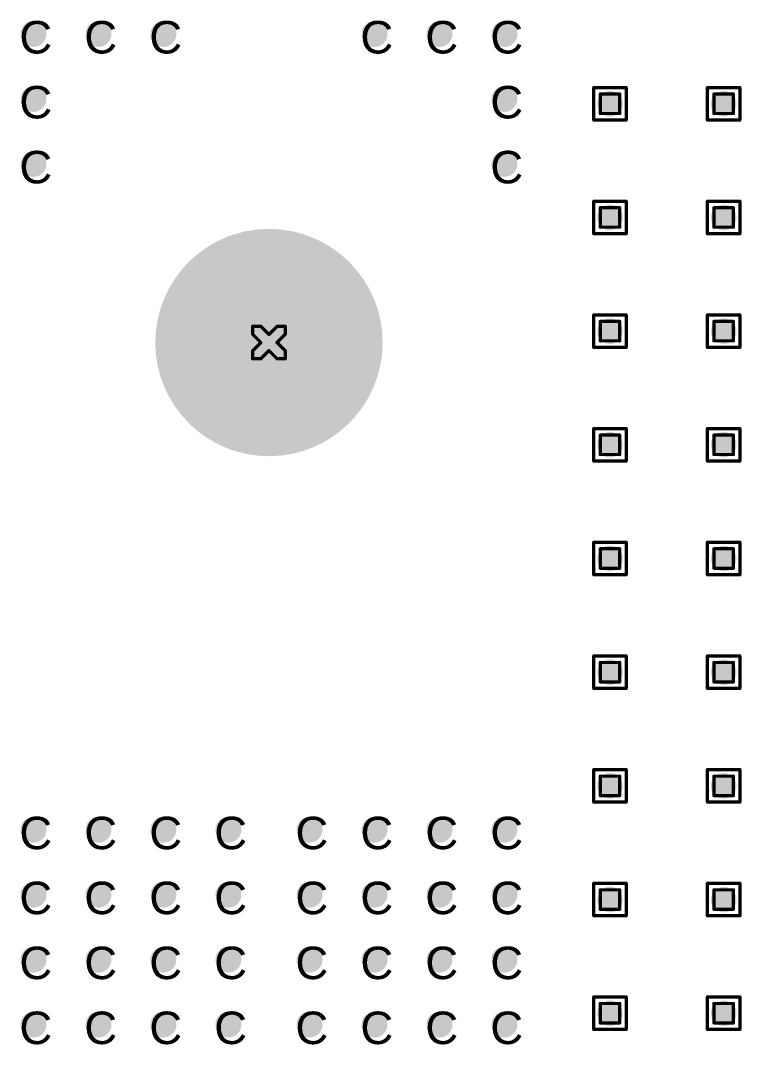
# Model space of a CAD drawing. Header units: millimetres. Extents: x -25 to 478, y -31 to 252.
# Drawn here: x 144.68 to 155.96, y 1.54 to 17.56 of the extents above; entities that cross this region are included whole.
import ezdxf

# ---------------------------------------------------------------- set-up
doc = ezdxf.new("R2010")
doc.units = ezdxf.units.MM
doc.layers.add('DrillDrawing', color=1, linetype='Continuous')
doc.layers.add('ViaHoleLayer', color=16, linetype='Continuous')
doc.styles.add('Arial', font='', dxfattribs={"height": 0.2})
doc.styles.get('Arial').set_extended_font_data('Arial')

# ---------------------------------------------------------------- blocks, each defined once
blk = doc.blocks.new('FP_CB25_18_CY_CONN_TERM_LUG_25MM4_7MM9_MFG_1491')
at = {"layer": 'ViaHoleLayer'}
h = blk.add_hatch(color=16, dxfattribs=at)
edge = h.paths.add_edge_path()
edge.add_arc((-3.048, 3.683), 0.203, 0, 360)
h = blk.add_hatch(color=16, dxfattribs=at)
edge = h.paths.add_edge_path()
edge.add_arc((-2.032, 3.683), 0.203, 0, 360)
h = blk.add_hatch(color=16, dxfattribs=at)
edge = h.paths.add_edge_path()
edge.add_arc((-1.016, 3.683), 0.203, 0, 360)
h = blk.add_hatch(color=16, dxfattribs=at)
edge = h.paths.add_edge_path()
edge.add_arc((0, 3.683), 0.203, 0, 360)
h = blk.add_hatch(color=16, dxfattribs=at)
edge = h.paths.add_edge_path()
edge.add_arc((10.414, 3.683), 0.203, 0, 360)
h = blk.add_hatch(color=16, dxfattribs=at)
edge = h.paths.add_edge_path()
edge.add_arc((11.43, 3.683), 0.203, 0, 360)
h = blk.add_hatch(color=16, dxfattribs=at)
edge = h.paths.add_edge_path()
edge.add_arc((12.446, 3.683), 0.203, 0, 360)
h = blk.add_hatch(color=16, dxfattribs=at)
edge = h.paths.add_edge_path()
edge.add_arc((-3.048, 2.667), 0.203, 0, 360)
h = blk.add_hatch(color=16, dxfattribs=at)
edge = h.paths.add_edge_path()
edge.add_arc((-2.032, 2.667), 0.203, 0, 360)
h = blk.add_hatch(color=16, dxfattribs=at)
edge = h.paths.add_edge_path()
edge.add_arc((-1.016, 2.667), 0.203, 0, 360)
h = blk.add_hatch(color=16, dxfattribs=at)
edge = h.paths.add_edge_path()
edge.add_arc((0, 2.667), 0.203, 0, 360)
h = blk.add_hatch(color=16, dxfattribs=at)
edge = h.paths.add_edge_path()
edge.add_arc((12.446, 2.667), 0.203, 0, 360)
h = blk.add_hatch(color=16, dxfattribs=at)
edge = h.paths.add_edge_path()
edge.add_arc((-3.048, 1.651), 0.203, 0, 360)
h = blk.add_hatch(color=16, dxfattribs=at)
edge = h.paths.add_edge_path()
edge.add_arc((-2.032, 1.651), 0.203, 0, 360)
h = blk.add_hatch(color=16, dxfattribs=at)
edge = h.paths.add_edge_path()
edge.add_arc((-1.016, 1.651), 0.203, 0, 360)
h = blk.add_hatch(color=16, dxfattribs=at)
edge = h.paths.add_edge_path()
edge.add_arc((0, 1.651), 0.203, 0, 360)
h = blk.add_hatch(color=16, dxfattribs=at)
edge = h.paths.add_edge_path()
edge.add_arc((7.62, 0), 1.778, 0, 360)
h = blk.add_hatch(color=16, dxfattribs=at)
edge = h.paths.add_edge_path()
edge.add_arc((12.446, 1.651), 0.203, 0, 360)
h = blk.add_hatch(color=16, dxfattribs=at)
edge = h.paths.add_edge_path()
edge.add_arc((-3.048, 0.635), 0.203, 0, 360)
h = blk.add_hatch(color=16, dxfattribs=at)
edge = h.paths.add_edge_path()
edge.add_arc((-2.032, 0.635), 0.203, 0, 360)
h = blk.add_hatch(color=16, dxfattribs=at)
edge = h.paths.add_edge_path()
edge.add_arc((-1.016, 0.635), 0.203, 0, 360)
h = blk.add_hatch(color=16, dxfattribs=at)
edge = h.paths.add_edge_path()
edge.add_arc((0, 0.635), 0.203, 0, 360)
h = blk.add_hatch(color=16, dxfattribs=at)
edge = h.paths.add_edge_path()
edge.add_arc((-3.048, -0.635), 0.203, 0, 360)
h = blk.add_hatch(color=16, dxfattribs=at)
edge = h.paths.add_edge_path()
edge.add_arc((-2.032, -0.635), 0.203, 0, 360)
h = blk.add_hatch(color=16, dxfattribs=at)
edge = h.paths.add_edge_path()
edge.add_arc((-1.016, -0.635), 0.203, 0, 360)
h = blk.add_hatch(color=16, dxfattribs=at)
edge = h.paths.add_edge_path()
edge.add_arc((0, -0.635), 0.203, 0, 360)
h = blk.add_hatch(color=16, dxfattribs=at)
edge = h.paths.add_edge_path()
edge.add_arc((-3.048, -1.651), 0.203, 0, 360)
h = blk.add_hatch(color=16, dxfattribs=at)
edge = h.paths.add_edge_path()
edge.add_arc((-2.032, -1.651), 0.203, 0, 360)
h = blk.add_hatch(color=16, dxfattribs=at)
edge = h.paths.add_edge_path()
edge.add_arc((-1.016, -1.651), 0.203, 0, 360)
h = blk.add_hatch(color=16, dxfattribs=at)
edge = h.paths.add_edge_path()
edge.add_arc((0, -1.651), 0.203, 0, 360)
h = blk.add_hatch(color=16, dxfattribs=at)
edge = h.paths.add_edge_path()
edge.add_arc((12.446, -1.651), 0.203, 0, 360)
h = blk.add_hatch(color=16, dxfattribs=at)
edge = h.paths.add_edge_path()
edge.add_arc((-3.048, -2.667), 0.203, 0, 360)
h = blk.add_hatch(color=16, dxfattribs=at)
edge = h.paths.add_edge_path()
edge.add_arc((-2.032, -2.667), 0.203, 0, 360)
h = blk.add_hatch(color=16, dxfattribs=at)
edge = h.paths.add_edge_path()
edge.add_arc((-1.016, -2.667), 0.203, 0, 360)
h = blk.add_hatch(color=16, dxfattribs=at)
edge = h.paths.add_edge_path()
edge.add_arc((0, -2.667), 0.203, 0, 360)
h = blk.add_hatch(color=16, dxfattribs=at)
edge = h.paths.add_edge_path()
edge.add_arc((12.446, -2.667), 0.203, 0, 360)
h = blk.add_hatch(color=16, dxfattribs=at)
edge = h.paths.add_edge_path()
edge.add_arc((-3.048, -3.683), 0.203, 0, 360)
h = blk.add_hatch(color=16, dxfattribs=at)
edge = h.paths.add_edge_path()
edge.add_arc((-2.032, -3.683), 0.203, 0, 360)
h = blk.add_hatch(color=16, dxfattribs=at)
edge = h.paths.add_edge_path()
edge.add_arc((-1.016, -3.683), 0.203, 0, 360)
h = blk.add_hatch(color=16, dxfattribs=at)
edge = h.paths.add_edge_path()
edge.add_arc((0, -3.683), 0.203, 0, 360)
h = blk.add_hatch(color=16, dxfattribs=at)
edge = h.paths.add_edge_path()
edge.add_arc((10.414, -3.683), 0.203, 0, 360)
h = blk.add_hatch(color=16, dxfattribs=at)
edge = h.paths.add_edge_path()
edge.add_arc((11.43, -3.683), 0.203, 0, 360)
h = blk.add_hatch(color=16, dxfattribs=at)
edge = h.paths.add_edge_path()
edge.add_arc((12.446, -3.683), 0.203, 0, 360)

msp = doc.modelspace()

# ---------------------------------------------------------------- hatches: boundary and pattern name
at = {"layer": 'ViaHoleLayer'}
h = msp.add_hatch(color=16, dxfattribs=at)
edge = h.paths.add_edge_path()
edge.add_arc((153.899, 16.252), 0.2, 0, 360)
h = msp.add_hatch(color=16, dxfattribs=at)
edge = h.paths.add_edge_path()
edge.add_arc((155.677, 16.252), 0.2, 0, 360)
h = msp.add_hatch(color=16, dxfattribs=at)
edge = h.paths.add_edge_path()
edge.add_arc((153.899, 14.474), 0.2, 0, 360)
h = msp.add_hatch(color=16, dxfattribs=at)
edge = h.paths.add_edge_path()
edge.add_arc((155.677, 14.474), 0.2, 0, 360)
h = msp.add_hatch(color=16, dxfattribs=at)
edge = h.paths.add_edge_path()
edge.add_arc((153.899, 12.696), 0.2, 0, 360)
h = msp.add_hatch(color=16, dxfattribs=at)
edge = h.paths.add_edge_path()
edge.add_arc((155.677, 12.696), 0.2, 0, 360)
h = msp.add_hatch(color=16, dxfattribs=at)
edge = h.paths.add_edge_path()
edge.add_arc((153.899, 10.918), 0.2, 0, 360)
h = msp.add_hatch(color=16, dxfattribs=at)
edge = h.paths.add_edge_path()
edge.add_arc((155.677, 10.918), 0.2, 0, 360)
h = msp.add_hatch(color=16, dxfattribs=at)
edge = h.paths.add_edge_path()
edge.add_arc((153.899, 9.14), 0.2, 0, 360)
h = msp.add_hatch(color=16, dxfattribs=at)
edge = h.paths.add_edge_path()
edge.add_arc((155.677, 9.14), 0.2, 0, 360)
h = msp.add_hatch(color=16, dxfattribs=at)
edge = h.paths.add_edge_path()
edge.add_arc((153.899, 7.362), 0.2, 0, 360)
h = msp.add_hatch(color=16, dxfattribs=at)
edge = h.paths.add_edge_path()
edge.add_arc((155.677, 7.362), 0.2, 0, 360)
h = msp.add_hatch(color=16, dxfattribs=at)
edge = h.paths.add_edge_path()
edge.add_arc((153.899, 5.584), 0.2, 0, 360)
h = msp.add_hatch(color=16, dxfattribs=at)
edge = h.paths.add_edge_path()
edge.add_arc((155.677, 5.584), 0.2, 0, 360)
h = msp.add_hatch(color=16, dxfattribs=at)
edge = h.paths.add_edge_path()
edge.add_arc((153.899, 3.806), 0.2, 0, 360)
h = msp.add_hatch(color=16, dxfattribs=at)
edge = h.paths.add_edge_path()
edge.add_arc((155.677, 3.806), 0.2, 0, 360)
h = msp.add_hatch(color=16, dxfattribs=at)
edge = h.paths.add_edge_path()
edge.add_arc((153.899, 2.028), 0.2, 0, 360)
h = msp.add_hatch(color=16, dxfattribs=at)
edge = h.paths.add_edge_path()
edge.add_arc((155.677, 2.028), 0.2, 0, 360)

# ---------------------------------------------------------------- linework, layer by layer
at = {"layer": 'DrillDrawing', "const_width": 0.0508}
for points in [[(153.645, 16.506), (154.153, 16.506)], [(153.645, 15.998), (153.645, 16.506)], [(154.153, 15.998), (154.153, 16.506)], [(155.423, 16.506), (155.931, 16.506)], [(155.423, 15.998), (155.423, 16.506)], [(155.931, 15.998), (155.931, 16.506)], [(153.746, 16.404), (154.051, 16.404)], [(153.746, 16.1), (153.746, 16.404)], [(154.051, 16.1), (154.051, 16.404)], [(155.524, 16.404), (155.829, 16.404)], [(155.524, 16.1), (155.524, 16.404)], [(155.829, 16.1), (155.829, 16.404)], [(153.645, 15.998), (154.153, 15.998)], [(153.746, 16.1), (154.051, 16.1)], [(155.423, 15.998), (155.931, 15.998)], [(155.524, 16.1), (155.829, 16.1)], [(153.645, 14.728), (154.153, 14.728)], [(153.645, 14.22), (153.645, 14.728)], [(154.153, 14.22), (154.153, 14.728)], [(155.423, 14.728), (155.931, 14.728)], [(155.423, 14.22), (155.423, 14.728)], [(155.931, 14.22), (155.931, 14.728)], [(153.746, 14.626), (154.051, 14.626)], [(153.746, 14.322), (153.746, 14.626)], [(154.051, 14.322), (154.051, 14.626)], [(155.524, 14.626), (155.829, 14.626)], [(155.524, 14.322), (155.524, 14.626)], [(155.829, 14.322), (155.829, 14.626)], [(153.746, 14.322), (154.051, 14.322)], [(155.524, 14.322), (155.829, 14.322)], [(153.645, 14.22), (154.153, 14.22)], [(155.423, 14.22), (155.931, 14.22)], [(153.645, 12.95), (154.153, 12.95)], [(153.645, 12.442), (153.645, 12.95)], [(154.153, 12.442), (154.153, 12.95)], [(155.423, 12.95), (155.931, 12.95)], [(155.423, 12.442), (155.423, 12.95)], [(155.931, 12.442), (155.931, 12.95)], [(153.746, 12.848), (154.051, 12.848)], [(153.746, 12.544), (153.746, 12.848)], [(154.051, 12.544), (154.051, 12.848)], [(155.524, 12.848), (155.829, 12.848)], [(155.524, 12.544), (155.524, 12.848)], [(155.829, 12.544), (155.829, 12.848)], [(148.311, 12.645), (148.311, 12.772)], [(148.311, 12.772), (148.438, 12.772)], [(148.311, 12.645), (148.438, 12.518)], [(148.438, 12.772), (148.565, 12.645)], [(148.565, 12.645), (148.692, 12.772)], [(148.692, 12.772), (148.819, 12.772)], [(148.692, 12.518), (148.819, 12.645)], [(148.819, 12.645), (148.819, 12.772)], [(148.311, 12.391), (148.438, 12.518)], [(148.692, 12.518), (148.819, 12.391)], [(153.746, 12.544), (154.051, 12.544)], [(155.524, 12.544), (155.829, 12.544)], [(148.311, 12.264), (148.311, 12.391)], [(148.438, 12.264), (148.565, 12.391)], [(148.565, 12.391), (148.692, 12.264)], [(148.819, 12.264), (148.819, 12.391)], [(153.645, 12.442), (154.153, 12.442)], [(155.423, 12.442), (155.931, 12.442)], [(148.311, 12.264), (148.438, 12.264)], [(148.692, 12.264), (148.819, 12.264)], [(153.645, 11.172), (154.153, 11.172)], [(153.645, 10.664), (153.645, 11.172)], [(153.746, 11.07), (154.051, 11.07)], [(153.746, 10.766), (153.746, 11.07)], [(154.051, 10.766), (154.051, 11.07)], [(154.153, 10.664), (154.153, 11.172)], [(155.423, 11.172), (155.931, 11.172)], [(155.423, 10.664), (155.423, 11.172)], [(155.524, 11.07), (155.829, 11.07)], [(155.524, 10.766), (155.524, 11.07)], [(155.829, 10.766), (155.829, 11.07)], [(155.931, 10.664), (155.931, 11.172)], [(153.746, 10.766), (154.051, 10.766)], [(155.524, 10.766), (155.829, 10.766)], [(153.645, 10.664), (154.153, 10.664)], [(155.423, 10.664), (155.931, 10.664)], [(153.645, 9.394), (154.153, 9.394)], [(153.645, 8.886), (153.645, 9.394)], [(153.746, 9.292), (154.051, 9.292)], [(153.746, 8.988), (153.746, 9.292)], [(154.051, 8.988), (154.051, 9.292)], [(154.153, 8.886), (154.153, 9.394)], [(155.423, 9.394), (155.931, 9.394)], [(155.423, 8.886), (155.423, 9.394)], [(155.524, 9.292), (155.829, 9.292)], [(155.524, 8.988), (155.524, 9.292)], [(155.829, 8.988), (155.829, 9.292)], [(155.931, 8.886), (155.931, 9.394)], [(153.746, 8.988), (154.051, 8.988)], [(155.524, 8.988), (155.829, 8.988)], [(153.645, 8.886), (154.153, 8.886)], [(155.423, 8.886), (155.931, 8.886)], [(153.645, 7.616), (154.153, 7.616)], [(153.645, 7.108), (153.645, 7.616)], [(153.746, 7.514), (154.051, 7.514)], [(153.746, 7.21), (153.746, 7.514)], [(154.051, 7.21), (154.051, 7.514)], [(154.153, 7.108), (154.153, 7.616)], [(155.423, 7.616), (155.931, 7.616)], [(155.423, 7.108), (155.423, 7.616)], [(155.524, 7.514), (155.829, 7.514)], [(155.524, 7.21), (155.524, 7.514)], [(155.829, 7.21), (155.829, 7.514)], [(155.931, 7.108), (155.931, 7.616)], [(153.746, 7.21), (154.051, 7.21)], [(155.524, 7.21), (155.829, 7.21)], [(153.645, 7.108), (154.153, 7.108)], [(155.423, 7.108), (155.931, 7.108)], [(153.645, 5.838), (154.153, 5.838)], [(153.645, 5.33), (153.645, 5.838)], [(154.153, 5.33), (154.153, 5.838)], [(155.423, 5.838), (155.931, 5.838)], [(155.423, 5.33), (155.423, 5.838)], [(155.931, 5.33), (155.931, 5.838)], [(153.746, 5.736), (154.051, 5.736)], [(153.746, 5.432), (153.746, 5.736)], [(154.051, 5.432), (154.051, 5.736)], [(155.524, 5.736), (155.829, 5.736)], [(155.524, 5.432), (155.524, 5.736)], [(155.829, 5.432), (155.829, 5.736)], [(153.746, 5.432), (154.051, 5.432)], [(155.524, 5.432), (155.829, 5.432)], [(153.645, 5.33), (154.153, 5.33)], [(155.423, 5.33), (155.931, 5.33)], [(153.645, 4.06), (154.153, 4.06)], [(153.645, 3.552), (153.645, 4.06)], [(154.153, 3.552), (154.153, 4.06)], [(155.423, 4.06), (155.931, 4.06)], [(155.423, 3.552), (155.423, 4.06)], [(155.931, 3.552), (155.931, 4.06)], [(153.746, 3.958), (154.051, 3.958)], [(153.746, 3.654), (153.746, 3.958)], [(154.051, 3.654), (154.051, 3.958)], [(155.524, 3.958), (155.829, 3.958)], [(155.524, 3.654), (155.524, 3.958)], [(155.829, 3.654), (155.829, 3.958)], [(153.645, 3.552), (154.153, 3.552)], [(153.746, 3.654), (154.051, 3.654)], [(155.423, 3.552), (155.931, 3.552)], [(155.524, 3.654), (155.829, 3.654)], [(153.645, 2.282), (154.153, 2.282)], [(153.645, 1.774), (153.645, 2.282)], [(154.153, 1.774), (154.153, 2.282)], [(155.423, 2.282), (155.931, 2.282)], [(155.423, 1.774), (155.423, 2.282)], [(155.931, 1.774), (155.931, 2.282)], [(153.746, 2.18), (154.051, 2.18)], [(153.746, 1.876), (153.746, 2.18)], [(154.051, 1.876), (154.051, 2.18)], [(155.524, 2.18), (155.829, 2.18)], [(155.524, 1.876), (155.524, 2.18)], [(155.829, 1.876), (155.829, 2.18)], [(153.645, 1.774), (154.153, 1.774)], [(153.746, 1.876), (154.051, 1.876)], [(155.423, 1.774), (155.931, 1.774)], [(155.524, 1.876), (155.829, 1.876)]]:
    msp.add_lwpolyline(points, dxfattribs=at)
at = {"layer": 'DrillDrawing', "const_width": 0.0254}
for points in [[(153.632, 16.506, 1), (153.657, 16.506, 1)], [(153.632, 16.506, 1), (153.657, 16.506, 1)], [(154.14, 16.506, 1), (154.165, 16.506, 1)], [(154.14, 16.506, 1), (154.165, 16.506, 1)], [(155.41, 16.506, 1), (155.435, 16.506, 1)], [(155.41, 16.506, 1), (155.435, 16.506, 1)], [(155.918, 16.506, 1), (155.943, 16.506, 1)], [(155.918, 16.506, 1), (155.943, 16.506, 1)], [(153.733, 16.404, 1), (153.759, 16.404, 1)], [(153.733, 16.404, 1), (153.759, 16.404, 1)], [(154.038, 16.404, 1), (154.064, 16.404, 1)], [(154.038, 16.404, 1), (154.064, 16.404, 1)], [(155.512, 16.404, 1), (155.537, 16.404, 1)], [(155.512, 16.404, 1), (155.537, 16.404, 1)], [(155.816, 16.404, 1), (155.842, 16.404, 1)], [(155.816, 16.404, 1), (155.842, 16.404, 1)], [(153.632, 15.998, 1), (153.657, 15.998, 1)], [(153.632, 15.998, 1), (153.657, 15.998, 1)], [(153.733, 16.1, 1), (153.759, 16.1, 1)], [(153.733, 16.1, 1), (153.759, 16.1, 1)], [(154.038, 16.1, 1), (154.064, 16.1, 1)], [(154.038, 16.1, 1), (154.064, 16.1, 1)], [(154.14, 15.998, 1), (154.165, 15.998, 1)], [(154.14, 15.998, 1), (154.165, 15.998, 1)], [(155.41, 15.998, 1), (155.435, 15.998, 1)], [(155.41, 15.998, 1), (155.435, 15.998, 1)], [(155.512, 16.1, 1), (155.537, 16.1, 1)], [(155.512, 16.1, 1), (155.537, 16.1, 1)], [(155.816, 16.1, 1), (155.842, 16.1, 1)], [(155.816, 16.1, 1), (155.842, 16.1, 1)], [(155.918, 15.998, 1), (155.943, 15.998, 1)], [(155.918, 15.998, 1), (155.943, 15.998, 1)], [(153.632, 14.728, 1), (153.657, 14.728, 1)], [(153.632, 14.728, 1), (153.657, 14.728, 1)], [(154.14, 14.728, 1), (154.165, 14.728, 1)], [(154.14, 14.728, 1), (154.165, 14.728, 1)], [(155.41, 14.728, 1), (155.435, 14.728, 1)], [(155.41, 14.728, 1), (155.435, 14.728, 1)], [(155.918, 14.728, 1), (155.943, 14.728, 1)], [(155.918, 14.728, 1), (155.943, 14.728, 1)], [(153.733, 14.626, 1), (153.759, 14.626, 1)], [(153.733, 14.626, 1), (153.759, 14.626, 1)], [(154.038, 14.626, 1), (154.064, 14.626, 1)], [(154.038, 14.626, 1), (154.064, 14.626, 1)], [(155.512, 14.626, 1), (155.537, 14.626, 1)], [(155.512, 14.626, 1), (155.537, 14.626, 1)], [(155.816, 14.626, 1), (155.842, 14.626, 1)], [(155.816, 14.626, 1), (155.842, 14.626, 1)], [(153.733, 14.322, 1), (153.759, 14.322, 1)], [(153.733, 14.322, 1), (153.759, 14.322, 1)], [(154.038, 14.322, 1), (154.064, 14.322, 1)], [(154.038, 14.322, 1), (154.064, 14.322, 1)], [(155.512, 14.322, 1), (155.537, 14.322, 1)], [(155.512, 14.322, 1), (155.537, 14.322, 1)], [(155.816, 14.322, 1), (155.842, 14.322, 1)], [(155.816, 14.322, 1), (155.842, 14.322, 1)], [(153.632, 14.22, 1), (153.657, 14.22, 1)], [(153.632, 14.22, 1), (153.657, 14.22, 1)], [(154.14, 14.22, 1), (154.165, 14.22, 1)], [(154.14, 14.22, 1), (154.165, 14.22, 1)], [(155.41, 14.22, 1), (155.435, 14.22, 1)], [(155.41, 14.22, 1), (155.435, 14.22, 1)], [(155.918, 14.22, 1), (155.943, 14.22, 1)], [(155.918, 14.22, 1), (155.943, 14.22, 1)], [(153.632, 12.95, 1), (153.657, 12.95, 1)], [(153.632, 12.95, 1), (153.657, 12.95, 1)], [(154.14, 12.95, 1), (154.165, 12.95, 1)], [(154.14, 12.95, 1), (154.165, 12.95, 1)], [(155.41, 12.95, 1), (155.435, 12.95, 1)], [(155.41, 12.95, 1), (155.435, 12.95, 1)], [(155.918, 12.95, 1), (155.943, 12.95, 1)], [(155.918, 12.95, 1), (155.943, 12.95, 1)], [(153.733, 12.848, 1), (153.759, 12.848, 1)], [(153.733, 12.848, 1), (153.759, 12.848, 1)], [(154.038, 12.848, 1), (154.064, 12.848, 1)], [(154.038, 12.848, 1), (154.064, 12.848, 1)], [(155.512, 12.848, 1), (155.537, 12.848, 1)], [(155.512, 12.848, 1), (155.537, 12.848, 1)], [(155.816, 12.848, 1), (155.842, 12.848, 1)], [(155.816, 12.848, 1), (155.842, 12.848, 1)], [(148.298, 12.772, 1), (148.323, 12.772, 1)], [(148.298, 12.772, 1), (148.323, 12.772, 1)], [(148.298, 12.645, 1), (148.323, 12.645, 1)], [(148.298, 12.645, 1), (148.323, 12.645, 1)], [(148.425, 12.772, 1), (148.45, 12.772, 1)], [(148.425, 12.772, 1), (148.45, 12.772, 1)], [(148.552, 12.645, 1), (148.577, 12.645, 1)], [(148.552, 12.645, 1), (148.577, 12.645, 1)], [(148.679, 12.772, 1), (148.704, 12.772, 1)], [(148.679, 12.772, 1), (148.704, 12.772, 1)], [(148.806, 12.772, 1), (148.831, 12.772, 1)], [(148.806, 12.772, 1), (148.831, 12.772, 1)], [(148.806, 12.645, 1), (148.831, 12.645, 1)], [(148.806, 12.645, 1), (148.831, 12.645, 1)], [(148.425, 12.518, 1), (148.45, 12.518, 1)], [(148.425, 12.518, 1), (148.45, 12.518, 1)], [(148.679, 12.518, 1), (148.704, 12.518, 1)], [(148.679, 12.518, 1), (148.704, 12.518, 1)], [(153.733, 12.544, 1), (153.759, 12.544, 1)], [(153.733, 12.544, 1), (153.759, 12.544, 1)], [(154.038, 12.544, 1), (154.064, 12.544, 1)], [(154.038, 12.544, 1), (154.064, 12.544, 1)], [(155.512, 12.544, 1), (155.537, 12.544, 1)], [(155.512, 12.544, 1), (155.537, 12.544, 1)], [(155.816, 12.544, 1), (155.842, 12.544, 1)], [(155.816, 12.544, 1), (155.842, 12.544, 1)], [(148.298, 12.391, 1), (148.323, 12.391, 1)], [(148.298, 12.391, 1), (148.323, 12.391, 1)], [(148.552, 12.391, 1), (148.577, 12.391, 1)], [(148.552, 12.391, 1), (148.577, 12.391, 1)], [(148.806, 12.391, 1), (148.831, 12.391, 1)], [(148.806, 12.391, 1), (148.831, 12.391, 1)], [(153.632, 12.442, 1), (153.657, 12.442, 1)], [(153.632, 12.442, 1), (153.657, 12.442, 1)], [(154.14, 12.442, 1), (154.165, 12.442, 1)], [(154.14, 12.442, 1), (154.165, 12.442, 1)], [(155.41, 12.442, 1), (155.435, 12.442, 1)], [(155.41, 12.442, 1), (155.435, 12.442, 1)], [(155.918, 12.442, 1), (155.943, 12.442, 1)], [(155.918, 12.442, 1), (155.943, 12.442, 1)], [(148.298, 12.264, 1), (148.323, 12.264, 1)], [(148.298, 12.264, 1), (148.323, 12.264, 1)], [(148.425, 12.264, 1), (148.45, 12.264, 1)], [(148.425, 12.264, 1), (148.45, 12.264, 1)], [(148.679, 12.264, 1), (148.704, 12.264, 1)], [(148.679, 12.264, 1), (148.704, 12.264, 1)], [(148.806, 12.264, 1), (148.831, 12.264, 1)], [(148.806, 12.264, 1), (148.831, 12.264, 1)], [(153.632, 11.172, 1), (153.657, 11.172, 1)], [(153.632, 11.172, 1), (153.657, 11.172, 1)], [(153.733, 11.07, 1), (153.759, 11.07, 1)], [(153.733, 11.07, 1), (153.759, 11.07, 1)], [(154.038, 11.07, 1), (154.064, 11.07, 1)], [(154.038, 11.07, 1), (154.064, 11.07, 1)], [(154.14, 11.172, 1), (154.165, 11.172, 1)], [(154.14, 11.172, 1), (154.165, 11.172, 1)], [(155.41, 11.172, 1), (155.435, 11.172, 1)], [(155.41, 11.172, 1), (155.435, 11.172, 1)], [(155.512, 11.07, 1), (155.537, 11.07, 1)], [(155.512, 11.07, 1), (155.537, 11.07, 1)], [(155.816, 11.07, 1), (155.842, 11.07, 1)], [(155.816, 11.07, 1), (155.842, 11.07, 1)], [(155.918, 11.172, 1), (155.943, 11.172, 1)], [(155.918, 11.172, 1), (155.943, 11.172, 1)], [(153.733, 10.766, 1), (153.759, 10.766, 1)], [(153.733, 10.766, 1), (153.759, 10.766, 1)], [(154.038, 10.766, 1), (154.064, 10.766, 1)], [(154.038, 10.766, 1), (154.064, 10.766, 1)], [(155.512, 10.766, 1), (155.537, 10.766, 1)], [(155.512, 10.766, 1), (155.537, 10.766, 1)], [(155.816, 10.766, 1), (155.842, 10.766, 1)], [(155.816, 10.766, 1), (155.842, 10.766, 1)], [(153.632, 10.664, 1), (153.657, 10.664, 1)], [(153.632, 10.664, 1), (153.657, 10.664, 1)], [(154.14, 10.664, 1), (154.165, 10.664, 1)], [(154.14, 10.664, 1), (154.165, 10.664, 1)], [(155.41, 10.664, 1), (155.435, 10.664, 1)], [(155.41, 10.664, 1), (155.435, 10.664, 1)], [(155.918, 10.664, 1), (155.943, 10.664, 1)], [(155.918, 10.664, 1), (155.943, 10.664, 1)], [(153.632, 9.394, 1), (153.657, 9.394, 1)], [(153.632, 9.394, 1), (153.657, 9.394, 1)], [(153.733, 9.292, 1), (153.759, 9.292, 1)], [(153.733, 9.292, 1), (153.759, 9.292, 1)], [(154.038, 9.292, 1), (154.064, 9.292, 1)], [(154.038, 9.292, 1), (154.064, 9.292, 1)], [(154.14, 9.394, 1), (154.165, 9.394, 1)], [(154.14, 9.394, 1), (154.165, 9.394, 1)], [(155.41, 9.394, 1), (155.435, 9.394, 1)], [(155.41, 9.394, 1), (155.435, 9.394, 1)], [(155.512, 9.292, 1), (155.537, 9.292, 1)], [(155.512, 9.292, 1), (155.537, 9.292, 1)], [(155.816, 9.292, 1), (155.842, 9.292, 1)], [(155.816, 9.292, 1), (155.842, 9.292, 1)], [(155.918, 9.394, 1), (155.943, 9.394, 1)], [(155.918, 9.394, 1), (155.943, 9.394, 1)], [(153.733, 8.988, 1), (153.759, 8.988, 1)], [(153.733, 8.988, 1), (153.759, 8.988, 1)], [(154.038, 8.988, 1), (154.064, 8.988, 1)], [(154.038, 8.988, 1), (154.064, 8.988, 1)], [(155.512, 8.988, 1), (155.537, 8.988, 1)], [(155.512, 8.988, 1), (155.537, 8.988, 1)], [(155.816, 8.988, 1), (155.842, 8.988, 1)], [(155.816, 8.988, 1), (155.842, 8.988, 1)], [(153.632, 8.886, 1), (153.657, 8.886, 1)], [(153.632, 8.886, 1), (153.657, 8.886, 1)], [(154.14, 8.886, 1), (154.165, 8.886, 1)], [(154.14, 8.886, 1), (154.165, 8.886, 1)], [(155.41, 8.886, 1), (155.435, 8.886, 1)], [(155.41, 8.886, 1), (155.435, 8.886, 1)], [(155.918, 8.886, 1), (155.943, 8.886, 1)], [(155.918, 8.886, 1), (155.943, 8.886, 1)], [(153.632, 7.616, 1), (153.657, 7.616, 1)], [(153.632, 7.616, 1), (153.657, 7.616, 1)], [(153.733, 7.514, 1), (153.759, 7.514, 1)], [(153.733, 7.514, 1), (153.759, 7.514, 1)], [(154.038, 7.514, 1), (154.064, 7.514, 1)], [(154.038, 7.514, 1), (154.064, 7.514, 1)], [(154.14, 7.616, 1), (154.165, 7.616, 1)], [(154.14, 7.616, 1), (154.165, 7.616, 1)], [(155.41, 7.616, 1), (155.435, 7.616, 1)], [(155.41, 7.616, 1), (155.435, 7.616, 1)], [(155.512, 7.514, 1), (155.537, 7.514, 1)], [(155.512, 7.514, 1), (155.537, 7.514, 1)], [(155.816, 7.514, 1), (155.842, 7.514, 1)], [(155.816, 7.514, 1), (155.842, 7.514, 1)], [(155.918, 7.616, 1), (155.943, 7.616, 1)], [(155.918, 7.616, 1), (155.943, 7.616, 1)], [(153.733, 7.21, 1), (153.759, 7.21, 1)], [(153.733, 7.21, 1), (153.759, 7.21, 1)], [(154.038, 7.21, 1), (154.064, 7.21, 1)], [(154.038, 7.21, 1), (154.064, 7.21, 1)], [(155.512, 7.21, 1), (155.537, 7.21, 1)], [(155.512, 7.21, 1), (155.537, 7.21, 1)], [(155.816, 7.21, 1), (155.842, 7.21, 1)], [(155.816, 7.21, 1), (155.842, 7.21, 1)], [(153.632, 7.108, 1), (153.657, 7.108, 1)], [(153.632, 7.108, 1), (153.657, 7.108, 1)], [(154.14, 7.108, 1), (154.165, 7.108, 1)], [(154.14, 7.108, 1), (154.165, 7.108, 1)], [(155.41, 7.108, 1), (155.435, 7.108, 1)], [(155.41, 7.108, 1), (155.435, 7.108, 1)], [(155.918, 7.108, 1), (155.943, 7.108, 1)], [(155.918, 7.108, 1), (155.943, 7.108, 1)], [(153.632, 5.838, 1), (153.657, 5.838, 1)], [(153.632, 5.838, 1), (153.657, 5.838, 1)], [(154.14, 5.838, 1), (154.165, 5.838, 1)], [(154.14, 5.838, 1), (154.165, 5.838, 1)], [(155.41, 5.838, 1), (155.435, 5.838, 1)], [(155.41, 5.838, 1), (155.435, 5.838, 1)], [(155.918, 5.838, 1), (155.943, 5.838, 1)], [(155.918, 5.838, 1), (155.943, 5.838, 1)], [(153.733, 5.736, 1), (153.759, 5.736, 1)], [(153.733, 5.736, 1), (153.759, 5.736, 1)], [(154.038, 5.736, 1), (154.064, 5.736, 1)], [(154.038, 5.736, 1), (154.064, 5.736, 1)], [(155.512, 5.736, 1), (155.537, 5.736, 1)], [(155.512, 5.736, 1), (155.537, 5.736, 1)], [(155.816, 5.736, 1), (155.842, 5.736, 1)], [(155.816, 5.736, 1), (155.842, 5.736, 1)], [(153.733, 5.432, 1), (153.759, 5.432, 1)], [(153.733, 5.432, 1), (153.759, 5.432, 1)], [(154.038, 5.432, 1), (154.064, 5.432, 1)], [(154.038, 5.432, 1), (154.064, 5.432, 1)], [(155.512, 5.432, 1), (155.537, 5.432, 1)], [(155.512, 5.432, 1), (155.537, 5.432, 1)], [(155.816, 5.432, 1), (155.842, 5.432, 1)], [(155.816, 5.432, 1), (155.842, 5.432, 1)], [(153.632, 5.33, 1), (153.657, 5.33, 1)], [(153.632, 5.33, 1), (153.657, 5.33, 1)], [(154.14, 5.33, 1), (154.165, 5.33, 1)], [(154.14, 5.33, 1), (154.165, 5.33, 1)], [(155.41, 5.33, 1), (155.435, 5.33, 1)], [(155.41, 5.33, 1), (155.435, 5.33, 1)], [(155.918, 5.33, 1), (155.943, 5.33, 1)], [(155.918, 5.33, 1), (155.943, 5.33, 1)], [(153.632, 4.06, 1), (153.657, 4.06, 1)], [(153.632, 4.06, 1), (153.657, 4.06, 1)], [(154.14, 4.06, 1), (154.165, 4.06, 1)], [(154.14, 4.06, 1), (154.165, 4.06, 1)], [(155.41, 4.06, 1), (155.435, 4.06, 1)], [(155.41, 4.06, 1), (155.435, 4.06, 1)], [(155.918, 4.06, 1), (155.943, 4.06, 1)], [(155.918, 4.06, 1), (155.943, 4.06, 1)], [(153.733, 3.958, 1), (153.759, 3.958, 1)], [(153.733, 3.958, 1), (153.759, 3.958, 1)], [(154.038, 3.958, 1), (154.064, 3.958, 1)], [(154.038, 3.958, 1), (154.064, 3.958, 1)], [(155.512, 3.958, 1), (155.537, 3.958, 1)], [(155.512, 3.958, 1), (155.537, 3.958, 1)], [(155.816, 3.958, 1), (155.842, 3.958, 1)], [(155.816, 3.958, 1), (155.842, 3.958, 1)], [(153.632, 3.552, 1), (153.657, 3.552, 1)], [(153.632, 3.552, 1), (153.657, 3.552, 1)], [(153.733, 3.654, 1), (153.759, 3.654, 1)], [(153.733, 3.654, 1), (153.759, 3.654, 1)], [(154.038, 3.654, 1), (154.064, 3.654, 1)], [(154.038, 3.654, 1), (154.064, 3.654, 1)], [(154.14, 3.552, 1), (154.165, 3.552, 1)], [(154.14, 3.552, 1), (154.165, 3.552, 1)], [(155.41, 3.552, 1), (155.435, 3.552, 1)], [(155.41, 3.552, 1), (155.435, 3.552, 1)], [(155.512, 3.654, 1), (155.537, 3.654, 1)], [(155.512, 3.654, 1), (155.537, 3.654, 1)], [(155.816, 3.654, 1), (155.842, 3.654, 1)], [(155.816, 3.654, 1), (155.842, 3.654, 1)], [(155.918, 3.552, 1), (155.943, 3.552, 1)], [(155.918, 3.552, 1), (155.943, 3.552, 1)], [(153.632, 2.282, 1), (153.657, 2.282, 1)], [(153.632, 2.282, 1), (153.657, 2.282, 1)], [(154.14, 2.282, 1), (154.165, 2.282, 1)], [(154.14, 2.282, 1), (154.165, 2.282, 1)], [(155.41, 2.282, 1), (155.435, 2.282, 1)], [(155.41, 2.282, 1), (155.435, 2.282, 1)], [(155.918, 2.282, 1), (155.943, 2.282, 1)], [(155.918, 2.282, 1), (155.943, 2.282, 1)], [(153.733, 2.18, 1), (153.759, 2.18, 1)], [(153.733, 2.18, 1), (153.759, 2.18, 1)], [(154.038, 2.18, 1), (154.064, 2.18, 1)], [(154.038, 2.18, 1), (154.064, 2.18, 1)], [(155.512, 2.18, 1), (155.537, 2.18, 1)], [(155.512, 2.18, 1), (155.537, 2.18, 1)], [(155.816, 2.18, 1), (155.842, 2.18, 1)], [(155.816, 2.18, 1), (155.842, 2.18, 1)], [(153.632, 1.774, 1), (153.657, 1.774, 1)], [(153.632, 1.774, 1), (153.657, 1.774, 1)], [(153.733, 1.876, 1), (153.759, 1.876, 1)], [(153.733, 1.876, 1), (153.759, 1.876, 1)], [(154.038, 1.876, 1), (154.064, 1.876, 1)], [(154.038, 1.876, 1), (154.064, 1.876, 1)], [(154.14, 1.774, 1), (154.165, 1.774, 1)], [(154.14, 1.774, 1), (154.165, 1.774, 1)], [(155.41, 1.774, 1), (155.435, 1.774, 1)], [(155.41, 1.774, 1), (155.435, 1.774, 1)], [(155.512, 1.876, 1), (155.537, 1.876, 1)], [(155.512, 1.876, 1), (155.537, 1.876, 1)], [(155.816, 1.876, 1), (155.842, 1.876, 1)], [(155.816, 1.876, 1), (155.842, 1.876, 1)], [(155.918, 1.774, 1), (155.943, 1.774, 1)], [(155.918, 1.774, 1), (155.943, 1.774, 1)]]:
    msp.add_lwpolyline(points, format="xyb", close=True, dxfattribs=at)

# ---------------------------------------------------------------- block references
at = {"rotation": 90}
msp.add_blockref('FP_CB25_18_CY_CONN_TERM_LUG_25MM4_7MM9_MFG_1491', (148.565, 4.898), dxfattribs=at)

# ---------------------------------------------------------------- texts
at = {"layer": 'DrillDrawing', "style": 'Arial'}
for p in [(144.662, 17.039), (145.678, 17.039), (146.694, 17.039), (149.996, 17.039), (151.012, 17.039), (152.028, 17.039), (144.662, 16.023), (152.028, 16.023), (144.662, 15.007), (152.028, 15.007), (144.662, 4.593), (145.678, 4.593), (146.694, 4.593), (147.71, 4.593), (148.98, 4.593), (149.996, 4.593), (151.012, 4.593), (152.028, 4.593), (144.662, 3.577), (145.678, 3.577), (146.694, 3.577), (147.71, 3.577), (148.98, 3.577), (149.996, 3.577), (151.012, 3.577), (152.028, 3.577), (144.662, 2.561), (145.678, 2.561), (146.694, 2.561), (147.71, 2.561), (148.98, 2.561), (149.996, 2.561), (151.012, 2.561), (152.028, 2.561), (144.662, 1.545), (145.678, 1.545), (146.694, 1.545), (147.71, 1.545), (148.98, 1.545), (149.996, 1.545), (151.012, 1.545), (152.028, 1.545)]:
    msp.add_text('C', height=0.508, dxfattribs=at).set_placement(p)

doc.saveas('drawing.dxf')
